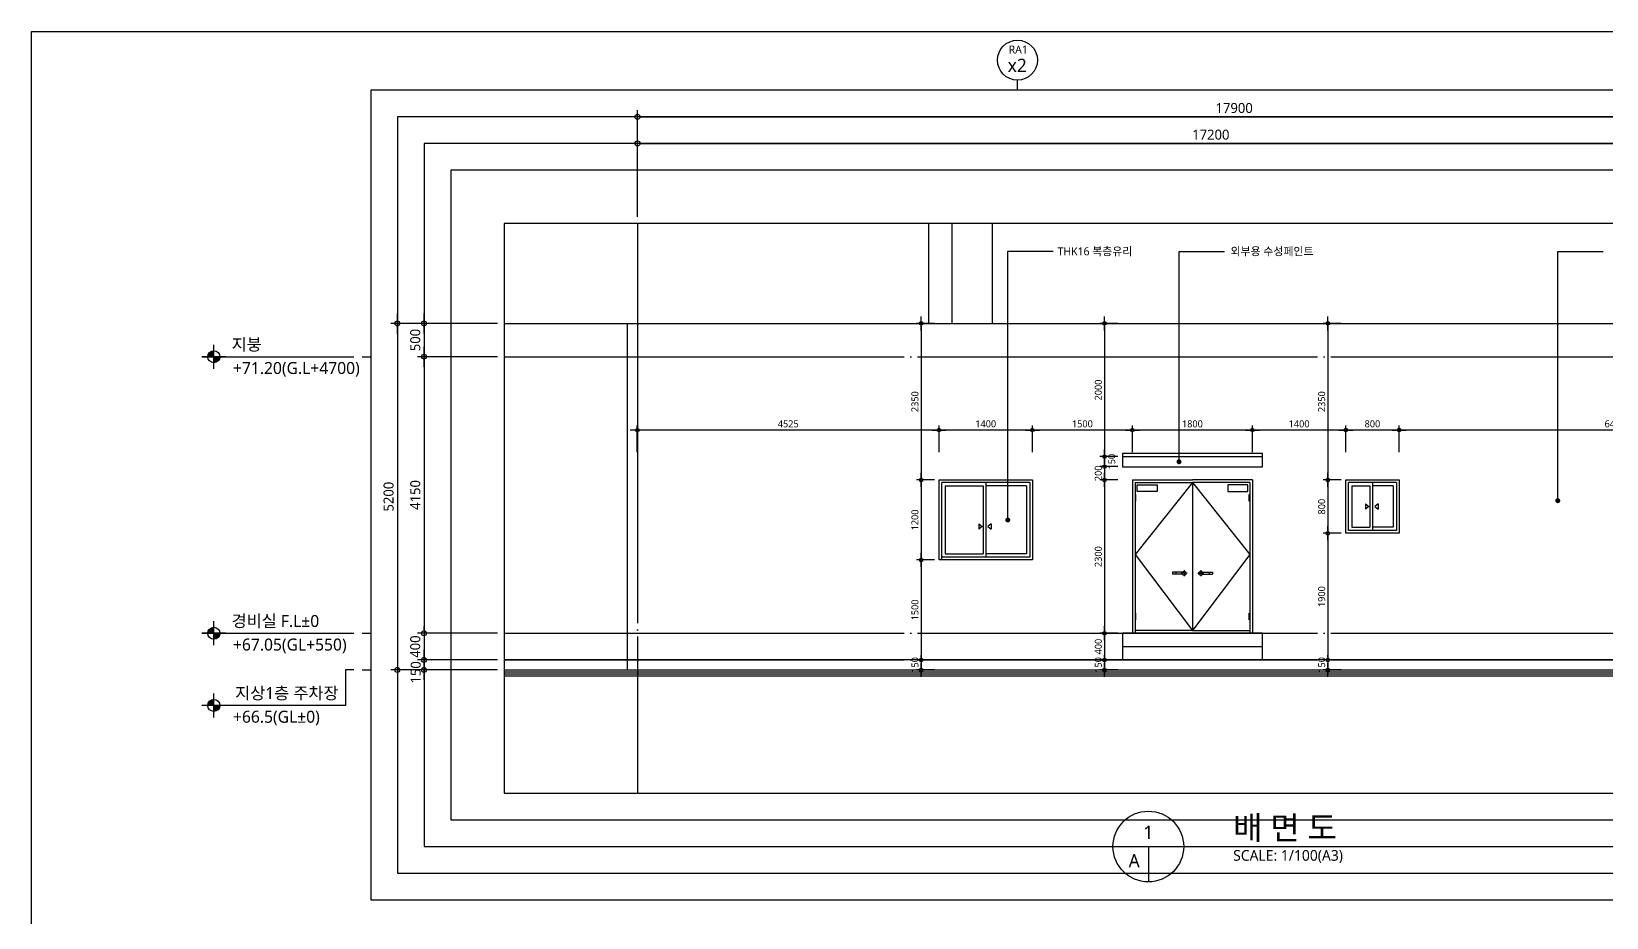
# Model space of a CAD drawing. Header units: millimetres. Extents: x 184384 to 428726, y 73696 to 101396.
# Drawn here: x 307918 to 331539, y 87501 to 100796 of the extents above; entities that cross this region are included whole.
import ezdxf
from ezdxf.enums import TextEntityAlignment as Align

# ---------------------------------------------------------------- set-up
doc = ezdxf.new("R2010")
doc.units = ezdxf.units.MM
doc.header["$LTSCALE"] = 100
doc.header["$MEASUREMENT"] = 0
doc.header["$PDSIZE"] = -10
doc.linetypes.add('CEN', pattern=[62, 60, -1, 0, -1])
doc.layers.get('0').update_dxf_attribs({"linetype": 'CONTINUOUS'})
doc.layers.get('DEFPOINTS').update_dxf_attribs({"color": 171, "linetype": 'CONTINUOUS'})
for name, color, linetype in [('CEN(ST)', 1, 'CEN'), ('center(창호)', 1, 'CEN'), ('DOOR', 4, 'CONTINUOUS'), ('DOOR-ELE', 252, 'CONTINUOUS'), ('ELE-1', 2, 'CONTINUOUS'), ('ELE-2', 3, 'CONTINUOUS'), ('ELE-5', 5, 'CONTINUOUS'), ('ELE-6 (251)', 251, 'CONTINUOUS'), ('LED', 7, 'CONTINUOUS'), ('NDIM', 7, 'CONTINUOUS'), ('OPEN', 1, 'CONTINUOUS'), ('SYM', 7, 'CONTINUOUS'), ('SYM(AXIS)', 7, 'CONTINUOUS'), ('TEXT', 3, 'CONTINUOUS'), ('TEXT(AXIS)', 2, 'CONTINUOUS'), ('TEXT-기입', 6, 'CONTINUOUS'), ('WIN', 4, 'CONTINUOUS'), ('WIN-G', 252, 'CONTINUOUS')]:
    doc.layers.add(name, color=color, linetype=linetype)
doc.styles.add('CGS', font='cgse', dxfattribs={"bigfont": 'cgs'})
doc.styles.add('나눔바른고딕', font='NanumBarunGothic.ttf')
doc.dimstyles.new('NDIM 1200', dxfattribs={"dimscale": 500, "dimtxt": 3, "dimasz": 1, "dimexe": 2, "dimexo": 2, "dimgap": 1, "dimtad": 1, "dimdec": 0, "dimdsep": 46, "dimtxsty": 'CGS', "dimblk": 'DOT0', "dimcen": 1, "dimdle": 8, "dimclrd": 2, "dimclre": 2, "dimclrt": 2, "dimadec": 0, "dimazin": 0, "dimtfac": 1, "dimtdec": 0, "dimtix": 1, "dimtmove": 2, "dimatfit": 3, "dimldrblk": 'DOT0', "dimfxl": 1, "dimtolj": 1, "dimtzin": 0, "dimlwd": -1, "dimlwe": -1, "dimarcsym": 0})

# ---------------------------------------------------------------- blocks, each defined once
blk = doc.blocks.new('A$C5B470B9A')
at = {"layer": 'WIN'}
for p, q in [((0, 1200), (1400, 1200)), ((0, 0), (0, 1200)), ((1400, 1200), (1400, 0)), ((1360, 1160), (40, 1160)), ((40, 0), (40, 1160)), ((700, 1160, 1), (700, 40, 1)), ((1360, 1160), (1360, 40)), ((1400, 0), (0, 0)), ((1360, 40), (40, 40))]:
    blk.add_line(p, q, dxfattribs=at)
at = {"layer": 'WIN-G'}
for p, q in [((90, 1110), (90, 90)), ((90, 1110), (660, 1110, 1)), ((660, 1110, 1), (660, 90, 1)), ((1310, 1110), (700, 1110, 1)), ((1310, 1110), (1310, 90)), ((596, 540, 1), (646, 500, 1)), ((596, 540, 1), (596, 460, 1)), ((646, 500, 1), (596, 460, 1)), ((783, 540, 1), (733, 500, 1)), ((733, 500, 1), (783, 460, 1)), ((783, 540, 1), (783, 460, 1)), ((90, 90), (660, 90, 1)), ((1310, 90), (700, 90, 1))]:
    blk.add_line(p, q, dxfattribs=at)
blk = doc.blocks.new('A$C28CC4FF9')
at = {"layer": 'center(창호)'}
for p, q in [((775, 945), (775, 855)), ((1025, 945), (1025, 855)), ((820, 900), (730, 900)), ((980, 900), (1070, 900))]:
    blk.add_line(p, q, dxfattribs=at)
at = {"layer": 'DOOR', "ltscale": 1000}
for p, q in [((0, 2300), (0, 0)), ((0, 2300), (900, 2300)), ((40, 2260), (40, 0)), ((40, 2260), (900, 2260)), ((1800, 2300), (900, 2300)), ((900, 2260), (900, 40)), ((1760, 2260), (900, 2260)), ((1760, 2260), (1760, 0)), ((1800, 2300), (1800, 0)), ((900, 0), (0, 0)), ((900, 40), (40, 40)), ((900, 40), (1760, 40)), ((900, 0), (1800, 0))]:
    blk.add_line(p, q, dxfattribs=at)
for centre in [(775, 900), (1025, 900)]:
    blk.add_circle(centre, 30, dxfattribs=at)
at = {"layer": 'DOOR-ELE', "ltscale": 1000}
for p, q in [((749, 915), (600, 915)), ((600, 915), (600, 885)), ((749, 885), (600, 885)), ((650, 915), (650, 885)), ((1051, 915), (1200, 915)), ((1051, 885), (1200, 885)), ((1150, 915), (1150, 885)), ((1200, 915), (1200, 885))]:
    blk.add_line(p, q, dxfattribs=at)
for points in [[(70, 2225), (370, 2225), (370, 2125), (70, 2125)], [(1730, 2225), (1430, 2225), (1430, 2125), (1730, 2125)], [(40, 1980), (50, 1980), (50, 2080), (40, 2080)], [(1760, 1980), (1750, 1980), (1750, 2080), (1760, 2080)], [(40, 200), (50, 200), (50, 300), (40, 300)], [(1760, 200), (1750, 200), (1750, 300), (1760, 300)]]:
    blk.add_lwpolyline(points, close=True, dxfattribs=at)
at = {"layer": 'OPEN', "ltscale": 1000}
for p, q in [((900, 2260), (40, 1180)), ((900, 2260), (1760, 1180)), ((40, 1180), (900, 40)), ((1760, 1180), (900, 40))]:
    blk.add_line(p, q, dxfattribs=at)
blk = doc.blocks.new('A$C136344D4')
at = {"layer": 'WIN'}
for p, q in [((0, 1200), (800, 1200)), ((0, 400), (0, 1200)), ((800, 1200), (800, 400)), ((40, 440), (40, 1160)), ((760, 1160), (40, 1160)), ((400, 1160, 1), (400, 440, 1)), ((760, 1160), (760, 440)), ((800, 400), (0, 400)), ((760, 440), (40, 440))]:
    blk.add_line(p, q, dxfattribs=at)
at = {"layer": 'WIN-G'}
for p, q in [((90, 1110), (90, 490)), ((90, 1110), (360, 1110, 1)), ((360, 1110, 1), (360, 490, 1)), ((710, 1110), (400, 1110, 1)), ((710, 1110), (710, 490)), ((296, 840, 1), (346, 800, 1)), ((296, 840, 1), (296, 760, 1)), ((346, 800, 1), (296, 760, 1)), ((483, 840, 1), (433, 800, 1)), ((433, 800, 1), (483, 760, 1)), ((483, 840, 1), (483, 760, 1)), ((90, 490), (360, 490, 1)), ((710, 490), (400, 490, 1))]:
    blk.add_line(p, q, dxfattribs=at)
blk = doc.blocks.new('A$C19853FC8')
at = {"layer": 'SYM'}
for p, q in [((1800, 0), (1800, 3600)), ((3600, 1800), (0, 1800))]:
    blk.add_line(p, q, dxfattribs=at)
blk.add_circle((1800, 1800), 900, dxfattribs=at)
for points in [[(900, 1800), (1800, 2700), (914, 1959), (1643, 2686)], [(914, 1959), (1643, 2686), (954, 2112), (1492, 2646)], [(954, 2112), (1492, 2646), (1025, 2260), (1346, 2576)], [(1025, 2260), (1346, 2576), (1109, 2378), (1222, 2491)], [(1800, 900), (2700, 1800), (1959, 914), (2686, 1643)], [(1959, 914), (2686, 1643), (2112, 954), (2646, 1492)], [(2112, 954), (2646, 1492), (2260, 1025), (2576, 1346)], [(2260, 1025), (2576, 1346), (2378, 1109), (2491, 1222)]]:
    blk.add_solid(points, dxfattribs=at)
at = {"layer": 'SYM', "linetype": 'Continuous'}
for points in [[(1800, 2700), (1800, 1800), (900, 1800)], [(2700, 1800), (1800, 900), (1800, 1800)]]:
    blk.add_solid(points, dxfattribs=at)
blk = doc.blocks.new('DOT0')
blk.add_line((-3, 0), (3, 0))
at = {"color": 6}
blk.add_circle((0, 0), 0.75, dxfattribs=at)
blk = doc.blocks.new('*D183')
at = {"layer": 'DEFPOINTS', "color": 0, "ltscale": 0.4, "transparency": 16777216}
for p in [(315005, 96416), (313405, 91216), (315005, 91216)]:
    blk.add_point(p, dxfattribs=at)
at = {"layer": 'NDIM', "ltscale": 0.4, "transparency": 16777216}
for p, q in [((314905, 96416), (313305, 96416)), ((313405, 96366), (313405, 91266)), ((314905, 91216), (313305, 91216))]:
    blk.add_line(p, q, dxfattribs=at)
at = {"layer": 'NDIM', "ltscale": 0.4, "transparency": 16777216, "xscale": 50, "yscale": 50, "zscale": 50}
for p, rotation in [((313405, 96416), 90), ((313405, 91216), 270)]:
    blk.add_blockref('DOT0', p, dxfattribs=dict(at, rotation=rotation))
at = {"layer": 'NDIM', "ltscale": 0.4, "transparency": 16777216, "insert": (313274, 93816), "char_height": 150, "attachment_point": 5, "rotation": 90, "style": '나눔바른고딕'}
blk.add_mtext('\\A1;5200', dxfattribs=at)
blk = doc.blocks.new('*D184')
at = {"layer": 'DEFPOINTS', "color": 0, "ltscale": 0.4, "transparency": 16777216}
for p in [(313805, 91216), (315005, 91366), (315005, 91216)]:
    blk.add_point(p, dxfattribs=at)
at = {"layer": 'NDIM', "ltscale": 0.4, "transparency": 16777216}
for p, q in [((313805, 91416), (313805, 91466)), ((314905, 91366), (313705, 91366)), ((314905, 91216), (313705, 91216)), ((313805, 91366), (313805, 91216)), ((313805, 91166), (313805, 91116))]:
    blk.add_line(p, q, dxfattribs=at)
at = {"layer": 'NDIM', "ltscale": 0.4, "transparency": 16777216, "xscale": 50, "yscale": 50, "zscale": 50}
for p, rotation in [((313805, 91366), 270), ((313805, 91216), 90)]:
    blk.add_blockref('DOT0', p, dxfattribs=dict(at, rotation=rotation))
at = {"layer": 'NDIM', "ltscale": 0.4, "transparency": 16777216, "insert": (313681, 91179), "char_height": 150, "attachment_point": 5, "rotation": 90, "style": '나눔바른고딕'}
blk.add_mtext('\\A1;150', dxfattribs=at)
blk = doc.blocks.new('*D185')
at = {"layer": 'DEFPOINTS', "color": 0, "ltscale": 0.4, "transparency": 16777216}
for p in [(315005, 91766), (313805, 91366), (315005, 91366)]:
    blk.add_point(p, dxfattribs=at)
at = {"layer": 'NDIM', "ltscale": 0.4, "transparency": 16777216}
for p, q in [((314905, 91766), (313705, 91766)), ((313805, 91816), (313805, 91866)), ((313805, 91766), (313805, 91366)), ((314905, 91366), (313705, 91366)), ((313805, 91316), (313805, 91266))]:
    blk.add_line(p, q, dxfattribs=at)
at = {"layer": 'NDIM', "ltscale": 0.4, "transparency": 16777216, "xscale": 50, "yscale": 50, "zscale": 50}
for p, rotation in [((313805, 91766), 270), ((313805, 91366), 90)]:
    blk.add_blockref('DOT0', p, dxfattribs=dict(at, rotation=rotation))
at = {"layer": 'NDIM', "ltscale": 0.4, "transparency": 16777216, "insert": (313674, 91566), "char_height": 150, "attachment_point": 5, "rotation": 90, "style": '나눔바른고딕'}
blk.add_mtext('\\A1;400', dxfattribs=at)
blk = doc.blocks.new('*D186')
at = {"layer": 'DEFPOINTS', "color": 0, "ltscale": 0.4, "transparency": 16777216}
for p in [(315005, 95916), (313805, 91766), (315005, 91766)]:
    blk.add_point(p, dxfattribs=at)
at = {"layer": 'NDIM', "ltscale": 0.4, "transparency": 16777216}
for p, q in [((314905, 95916), (313705, 95916)), ((313805, 95866), (313805, 91816)), ((314905, 91766), (313705, 91766))]:
    blk.add_line(p, q, dxfattribs=at)
at = {"layer": 'NDIM', "ltscale": 0.4, "transparency": 16777216, "xscale": 50, "yscale": 50, "zscale": 50}
for p, rotation in [((313805, 95916), 90), ((313805, 91766), 270)]:
    blk.add_blockref('DOT0', p, dxfattribs=dict(at, rotation=rotation))
at = {"layer": 'NDIM', "ltscale": 0.4, "transparency": 16777216, "insert": (313674, 93841), "char_height": 150, "attachment_point": 5, "rotation": 90, "style": '나눔바른고딕'}
blk.add_mtext('\\A1;4150', dxfattribs=at)
blk = doc.blocks.new('*D187')
at = {"layer": 'DEFPOINTS', "color": 0, "ltscale": 0.4, "transparency": 16777216}
for p in [(315005, 96416), (313805, 95916), (315005, 95916)]:
    blk.add_point(p, dxfattribs=at)
at = {"layer": 'NDIM', "ltscale": 0.4, "transparency": 16777216}
for p, q in [((314905, 96416), (313705, 96416)), ((313805, 96366), (313805, 95966)), ((314905, 95916), (313705, 95916))]:
    blk.add_line(p, q, dxfattribs=at)
at = {"layer": 'NDIM', "ltscale": 0.4, "transparency": 16777216, "xscale": 50, "yscale": 50, "zscale": 50}
for p, rotation in [((313805, 96416), 90), ((313805, 95916), 270)]:
    blk.add_blockref('DOT0', p, dxfattribs=dict(at, rotation=rotation))
at = {"layer": 'NDIM', "ltscale": 0.4, "transparency": 16777216, "insert": (313674, 96166), "char_height": 150, "attachment_point": 5, "rotation": 90, "style": '나눔바른고딕'}
blk.add_mtext('\\A1;500', dxfattribs=at)
blk = doc.blocks.new('*D198')
at = {"layer": 'DEFPOINTS', "color": 0, "ltscale": 0.4, "transparency": 16777216}
for p in [(334905, 99516), (317005, 97916), (334905, 97916)]:
    blk.add_point(p, dxfattribs=at)
at = {"layer": 'NDIM', "ltscale": 0.4, "transparency": 16777216}
for p, q in [((317005, 98016), (317005, 99616)), ((317055, 99516), (334855, 99516)), ((334905, 98016), (334905, 99616))]:
    blk.add_line(p, q, dxfattribs=at)
at = {"layer": 'NDIM', "ltscale": 0.4, "transparency": 16777216, "xscale": 50, "yscale": 50, "zscale": 50, "rotation": 180}
blk.add_blockref('DOT0', (317005, 99516), dxfattribs=at)
at = {"layer": 'NDIM', "ltscale": 0.4, "transparency": 16777216, "xscale": 50, "yscale": 50, "zscale": 50}
blk.add_blockref('DOT0', (334905, 99516), dxfattribs=at)
at = {"layer": 'NDIM', "ltscale": 0.4, "transparency": 16777216, "insert": (325955, 99647), "char_height": 150, "attachment_point": 5, "style": '나눔바른고딕'}
blk.add_mtext('\\A1;17900', dxfattribs=at)
blk = doc.blocks.new('*D189')
at = {"layer": 'DEFPOINTS', "color": 0, "ltscale": 0.4, "transparency": 16777216}
for p in [(334205, 99116), (317005, 97916), (334205, 97916)]:
    blk.add_point(p, dxfattribs=at)
at = {"layer": 'NDIM', "ltscale": 0.4, "transparency": 16777216}
for p, q in [((317005, 98016), (317005, 99216)), ((334205, 98016), (334205, 99216)), ((317055, 99116), (334155, 99116))]:
    blk.add_line(p, q, dxfattribs=at)
at = {"layer": 'NDIM', "ltscale": 0.4, "transparency": 16777216, "xscale": 50, "yscale": 50, "zscale": 50, "rotation": 180}
blk.add_blockref('DOT0', (317005, 99116), dxfattribs=at)
at = {"layer": 'NDIM', "ltscale": 0.4, "transparency": 16777216, "xscale": 50, "yscale": 50, "zscale": 50}
blk.add_blockref('DOT0', (334205, 99116), dxfattribs=at)
at = {"layer": 'NDIM', "ltscale": 0.4, "transparency": 16777216, "insert": (325605, 99247), "char_height": 150, "attachment_point": 5, "style": '나눔바른고딕'}
blk.add_mtext('\\A1;17200', dxfattribs=at)
blk = doc.blocks.new('*D200')
at = {"layer": 'DEFPOINTS', "color": 0, "ltscale": 0.4, "transparency": 16777216}
for p in [(321529, 94816), (321529, 94415), (322929, 94415)]:
    blk.add_point(p, dxfattribs=at)
at = {"layer": 'NDIM', "ltscale": 0.4, "transparency": 16777216}
for p, q in [((321529, 94485), (321529, 94886)), ((322894, 94816), (321564, 94816)), ((322929, 94485), (322929, 94886))]:
    blk.add_line(p, q, dxfattribs=at)
at = {"layer": 'NDIM', "ltscale": 0.4, "transparency": 16777216, "xscale": 35, "yscale": 35, "zscale": 35, "rotation": 180}
blk.add_blockref('DOT0', (321529, 94816), dxfattribs=at)
at = {"layer": 'NDIM', "ltscale": 0.4, "transparency": 16777216, "xscale": 35, "yscale": 35, "zscale": 35}
blk.add_blockref('DOT0', (322929, 94816), dxfattribs=at)
at = {"layer": 'NDIM', "ltscale": 0.4, "transparency": 16777216, "insert": (322229, 94908), "char_height": 105, "attachment_point": 5, "style": '나눔바른고딕'}
blk.add_mtext('\\A1;1400', dxfattribs=at)
blk = doc.blocks.new('*D201')
at = {"layer": 'DEFPOINTS', "color": 0, "ltscale": 0.4, "transparency": 16777216}
for p in [(321530, 94066), (321260, 92866), (321530, 92866)]:
    blk.add_point(p, dxfattribs=at)
at = {"layer": 'NDIM', "ltscale": 0.4, "transparency": 16777216}
for p, q in [((321460, 94066), (321190, 94066)), ((321260, 94031), (321260, 92901)), ((321460, 92866), (321190, 92866))]:
    blk.add_line(p, q, dxfattribs=at)
at = {"layer": 'NDIM', "ltscale": 0.4, "transparency": 16777216, "xscale": 35, "yscale": 35, "zscale": 35}
for p, rotation in [((321260, 94066), 90), ((321260, 92866), 270)]:
    blk.add_blockref('DOT0', p, dxfattribs=dict(at, rotation=rotation))
at = {"layer": 'NDIM', "ltscale": 0.4, "transparency": 16777216, "insert": (321168, 93466), "char_height": 105, "attachment_point": 5, "rotation": 90, "style": '나눔바른고딕'}
blk.add_mtext('\\A1;1200', dxfattribs=at)
blk = doc.blocks.new('*D202')
at = {"layer": 'DEFPOINTS', "color": 0, "ltscale": 0.4, "transparency": 16777216}
for p in [(321530, 96416), (321260, 94066), (321530, 94066)]:
    blk.add_point(p, dxfattribs=at)
at = {"layer": 'NDIM', "ltscale": 0.4, "transparency": 16777216}
for p, q in [((321460, 96416), (321190, 96416)), ((321260, 96381), (321260, 94101)), ((321460, 94066), (321190, 94066))]:
    blk.add_line(p, q, dxfattribs=at)
at = {"layer": 'NDIM', "ltscale": 0.4, "transparency": 16777216, "xscale": 35, "yscale": 35, "zscale": 35}
for p, rotation in [((321260, 96416), 90), ((321260, 94066), 270)]:
    blk.add_blockref('DOT0', p, dxfattribs=dict(at, rotation=rotation))
at = {"layer": 'NDIM', "ltscale": 0.4, "transparency": 16777216, "insert": (321168, 95241), "char_height": 105, "attachment_point": 5, "rotation": 90, "style": '나눔바른고딕'}
blk.add_mtext('\\A1;2350', dxfattribs=at)
blk = doc.blocks.new('*D203')
at = {"layer": 'DEFPOINTS', "color": 0, "ltscale": 0.4, "transparency": 16777216}
for p in [(321530, 92866), (321260, 91366), (321530, 91366)]:
    blk.add_point(p, dxfattribs=at)
at = {"layer": 'NDIM', "ltscale": 0.4, "transparency": 16777216}
for p, q in [((321460, 92866), (321190, 92866)), ((321260, 92831), (321260, 91401)), ((321460, 91366), (321190, 91366))]:
    blk.add_line(p, q, dxfattribs=at)
at = {"layer": 'NDIM', "ltscale": 0.4, "transparency": 16777216, "xscale": 35, "yscale": 35, "zscale": 35}
for p, rotation in [((321260, 92866), 90), ((321260, 91366), 270)]:
    blk.add_blockref('DOT0', p, dxfattribs=dict(at, rotation=rotation))
at = {"layer": 'NDIM', "ltscale": 0.4, "transparency": 16777216, "insert": (321168, 92116), "char_height": 105, "attachment_point": 5, "rotation": 90, "style": '나눔바른고딕'}
blk.add_mtext('\\A1;1500', dxfattribs=at)
blk = doc.blocks.new('*D204')
at = {"layer": 'DEFPOINTS', "color": 0, "ltscale": 0.4, "transparency": 16777216}
for p in [(321260, 91216), (321530, 91366), (321530, 91216)]:
    blk.add_point(p, dxfattribs=at)
at = {"layer": 'NDIM', "ltscale": 0.4, "transparency": 16777216}
for p, q in [((321260, 91401), (321260, 91436)), ((321460, 91366), (321190, 91366)), ((321460, 91216), (321190, 91216)), ((321260, 91366), (321260, 91216)), ((321260, 91181), (321260, 91146))]:
    blk.add_line(p, q, dxfattribs=at)
at = {"layer": 'NDIM', "ltscale": 0.4, "transparency": 16777216, "xscale": 35, "yscale": 35, "zscale": 35}
for p, rotation in [((321260, 91366), 270), ((321260, 91216), 90)]:
    blk.add_blockref('DOT0', p, dxfattribs=dict(at, rotation=rotation))
at = {"layer": 'NDIM', "ltscale": 0.4, "transparency": 16777216, "insert": (321168, 91291), "char_height": 105, "attachment_point": 5, "rotation": 90, "style": '나눔바른고딕'}
blk.add_mtext('\\A1;150', dxfattribs=at)
blk = doc.blocks.new('*D205')
at = {"layer": 'DEFPOINTS', "color": 0, "ltscale": 0.4, "transparency": 16777216}
for p in [(317004, 94816), (317004, 94415), (321529, 94415)]:
    blk.add_point(p, dxfattribs=at)
at = {"layer": 'NDIM', "ltscale": 0.4, "transparency": 16777216}
for p, q in [((317004, 94485), (317004, 94886)), ((321494, 94816), (317039, 94816)), ((321529, 94485), (321529, 94886))]:
    blk.add_line(p, q, dxfattribs=at)
at = {"layer": 'NDIM', "ltscale": 0.4, "transparency": 16777216, "xscale": 35, "yscale": 35, "zscale": 35, "rotation": 180}
blk.add_blockref('DOT0', (317004, 94816), dxfattribs=at)
at = {"layer": 'NDIM', "ltscale": 0.4, "transparency": 16777216, "xscale": 35, "yscale": 35, "zscale": 35}
blk.add_blockref('DOT0', (321529, 94816), dxfattribs=at)
at = {"layer": 'NDIM', "ltscale": 0.4, "transparency": 16777216, "insert": (319267, 94908), "char_height": 105, "attachment_point": 5, "style": '나눔바른고딕'}
blk.add_mtext('\\A1;4525', dxfattribs=at)
blk = doc.blocks.new('*D206')
at = {"layer": 'DEFPOINTS', "color": 0, "ltscale": 0.4, "transparency": 16777216}
for p in [(322929, 94816), (322929, 94415), (324429, 94415)]:
    blk.add_point(p, dxfattribs=at)
at = {"layer": 'NDIM', "ltscale": 0.4, "transparency": 16777216}
for p, q in [((322929, 94485), (322929, 94886)), ((324394, 94816), (322964, 94816)), ((324429, 94485), (324429, 94886))]:
    blk.add_line(p, q, dxfattribs=at)
at = {"layer": 'NDIM', "ltscale": 0.4, "transparency": 16777216, "xscale": 35, "yscale": 35, "zscale": 35, "rotation": 180}
blk.add_blockref('DOT0', (322929, 94816), dxfattribs=at)
at = {"layer": 'NDIM', "ltscale": 0.4, "transparency": 16777216, "xscale": 35, "yscale": 35, "zscale": 35}
blk.add_blockref('DOT0', (324429, 94816), dxfattribs=at)
at = {"layer": 'NDIM', "ltscale": 0.4, "transparency": 16777216, "insert": (323679, 94908), "char_height": 105, "attachment_point": 5, "style": '나눔바른고딕'}
blk.add_mtext('\\A1;1500', dxfattribs=at)
blk = doc.blocks.new('*D208')
at = {"layer": 'DEFPOINTS', "color": 0, "ltscale": 0.4, "transparency": 16777216}
for p in [(324280, 94066), (324010, 91766), (324280, 91766)]:
    blk.add_point(p, dxfattribs=at)
at = {"layer": 'NDIM', "ltscale": 0.4, "transparency": 16777216}
for p, q in [((324210, 94066), (323940, 94066)), ((324010, 94031), (324010, 91801)), ((324210, 91766), (323940, 91766))]:
    blk.add_line(p, q, dxfattribs=at)
at = {"layer": 'NDIM', "ltscale": 0.4, "transparency": 16777216, "xscale": 35, "yscale": 35, "zscale": 35}
for p, rotation in [((324010, 94066), 90), ((324010, 91766), 270)]:
    blk.add_blockref('DOT0', p, dxfattribs=dict(at, rotation=rotation))
at = {"layer": 'NDIM', "ltscale": 0.4, "transparency": 16777216, "insert": (323918, 92916), "char_height": 105, "attachment_point": 5, "rotation": 90, "style": '나눔바른고딕'}
blk.add_mtext('\\A1;2300', dxfattribs=at)
blk = doc.blocks.new('*D209')
at = {"layer": 'DEFPOINTS', "color": 0, "ltscale": 0.4, "transparency": 16777216}
for p in [(324280, 94266), (324010, 94066), (324280, 94066)]:
    blk.add_point(p, dxfattribs=at)
at = {"layer": 'NDIM', "ltscale": 0.4, "transparency": 16777216}
for p, q in [((324210, 94266), (323940, 94266)), ((324010, 94301), (324010, 94336)), ((324010, 94266), (324010, 94066)), ((324210, 94066), (323940, 94066)), ((324010, 94031), (324010, 93996))]:
    blk.add_line(p, q, dxfattribs=at)
at = {"layer": 'NDIM', "ltscale": 0.4, "transparency": 16777216, "xscale": 35, "yscale": 35, "zscale": 35}
for p, rotation in [((324010, 94266), 270), ((324010, 94066), 90)]:
    blk.add_blockref('DOT0', p, dxfattribs=dict(at, rotation=rotation))
at = {"layer": 'NDIM', "ltscale": 0.4, "transparency": 16777216, "insert": (323918, 94166), "char_height": 105, "attachment_point": 5, "rotation": 90, "style": '나눔바른고딕'}
blk.add_mtext('\\A1;200', dxfattribs=at)
blk = doc.blocks.new('*D210')
at = {"layer": 'DEFPOINTS', "color": 0, "ltscale": 0.4, "transparency": 16777216}
for p in [(324280, 91766), (324010, 91366), (324280, 91366)]:
    blk.add_point(p, dxfattribs=at)
at = {"layer": 'NDIM', "ltscale": 0.4, "transparency": 16777216}
for p, q in [((324210, 91766), (323940, 91766)), ((324010, 91731), (324010, 91401)), ((324210, 91366), (323940, 91366))]:
    blk.add_line(p, q, dxfattribs=at)
at = {"layer": 'NDIM', "ltscale": 0.4, "transparency": 16777216, "xscale": 35, "yscale": 35, "zscale": 35}
for p, rotation in [((324010, 91766), 90), ((324010, 91366), 270)]:
    blk.add_blockref('DOT0', p, dxfattribs=dict(at, rotation=rotation))
at = {"layer": 'NDIM', "ltscale": 0.4, "transparency": 16777216, "insert": (323918, 91566), "char_height": 105, "attachment_point": 5, "rotation": 90, "style": '나눔바른고딕'}
blk.add_mtext('\\A1;400', dxfattribs=at)
blk = doc.blocks.new('*D207')
at = {"layer": 'DEFPOINTS', "color": 0, "ltscale": 0.4, "transparency": 16777216}
for p in [(324010, 91216), (324280, 91366), (324280, 91216)]:
    blk.add_point(p, dxfattribs=at)
at = {"layer": 'NDIM', "ltscale": 0.4, "transparency": 16777216}
for p, q in [((324010, 91401), (324010, 91436)), ((324210, 91366), (323940, 91366)), ((324210, 91216), (323940, 91216)), ((324010, 91366), (324010, 91216)), ((324010, 91181), (324010, 91146))]:
    blk.add_line(p, q, dxfattribs=at)
at = {"layer": 'NDIM', "ltscale": 0.4, "transparency": 16777216, "xscale": 35, "yscale": 35, "zscale": 35}
for p, rotation in [((324010, 91366), 270), ((324010, 91216), 90)]:
    blk.add_blockref('DOT0', p, dxfattribs=dict(at, rotation=rotation))
at = {"layer": 'NDIM', "ltscale": 0.4, "transparency": 16777216, "insert": (323918, 91291), "char_height": 105, "attachment_point": 5, "rotation": 90, "style": '나눔바른고딕'}
blk.add_mtext('\\A1;150', dxfattribs=at)
blk = doc.blocks.new('*D211')
at = {"layer": 'DEFPOINTS', "color": 0, "ltscale": 0.4, "transparency": 16777216}
for p in [(324429, 94816), (324429, 94415), (326229, 94415)]:
    blk.add_point(p, dxfattribs=at)
at = {"layer": 'NDIM', "ltscale": 0.4, "transparency": 16777216}
for p, q in [((324429, 94485), (324429, 94886)), ((326194, 94816), (324464, 94816)), ((326229, 94485), (326229, 94886))]:
    blk.add_line(p, q, dxfattribs=at)
at = {"layer": 'NDIM', "ltscale": 0.4, "transparency": 16777216, "xscale": 35, "yscale": 35, "zscale": 35, "rotation": 180}
blk.add_blockref('DOT0', (324429, 94816), dxfattribs=at)
at = {"layer": 'NDIM', "ltscale": 0.4, "transparency": 16777216, "xscale": 35, "yscale": 35, "zscale": 35}
blk.add_blockref('DOT0', (326229, 94816), dxfattribs=at)
at = {"layer": 'NDIM', "ltscale": 0.4, "transparency": 16777216, "insert": (325329, 94908), "char_height": 105, "attachment_point": 5, "style": '나눔바른고딕'}
blk.add_mtext('\\A1;1800', dxfattribs=at)
blk = doc.blocks.new('*D212')
at = {"layer": 'DEFPOINTS', "color": 0, "ltscale": 0.4, "transparency": 16777216}
for p in [(326229, 94816), (326229, 94415), (327629, 94415)]:
    blk.add_point(p, dxfattribs=at)
at = {"layer": 'NDIM', "ltscale": 0.4, "transparency": 16777216}
for p, q in [((326229, 94485), (326229, 94886)), ((327594, 94816), (326264, 94816)), ((327629, 94485), (327629, 94886))]:
    blk.add_line(p, q, dxfattribs=at)
at = {"layer": 'NDIM', "ltscale": 0.4, "transparency": 16777216, "xscale": 35, "yscale": 35, "zscale": 35, "rotation": 180}
blk.add_blockref('DOT0', (326229, 94816), dxfattribs=at)
at = {"layer": 'NDIM', "ltscale": 0.4, "transparency": 16777216, "xscale": 35, "yscale": 35, "zscale": 35}
blk.add_blockref('DOT0', (327629, 94816), dxfattribs=at)
at = {"layer": 'NDIM', "ltscale": 0.4, "transparency": 16777216, "insert": (326929, 94908), "char_height": 105, "attachment_point": 5, "style": '나눔바른고딕'}
blk.add_mtext('\\A1;1400', dxfattribs=at)
blk = doc.blocks.new('*D213')
at = {"layer": 'DEFPOINTS', "color": 0, "ltscale": 0.4, "transparency": 16777216}
for p in [(327629, 94816), (327629, 94415), (328429, 94415)]:
    blk.add_point(p, dxfattribs=at)
at = {"layer": 'NDIM', "ltscale": 0.4, "transparency": 16777216}
for p, q in [((327629, 94485), (327629, 94886)), ((328394, 94816), (327664, 94816)), ((328429, 94485), (328429, 94886))]:
    blk.add_line(p, q, dxfattribs=at)
at = {"layer": 'NDIM', "ltscale": 0.4, "transparency": 16777216, "xscale": 35, "yscale": 35, "zscale": 35, "rotation": 180}
blk.add_blockref('DOT0', (327629, 94816), dxfattribs=at)
at = {"layer": 'NDIM', "ltscale": 0.4, "transparency": 16777216, "xscale": 35, "yscale": 35, "zscale": 35}
blk.add_blockref('DOT0', (328429, 94816), dxfattribs=at)
at = {"layer": 'NDIM', "ltscale": 0.4, "transparency": 16777216, "insert": (328029, 94908), "char_height": 105, "attachment_point": 5, "style": '나눔바른고딕'}
blk.add_mtext('\\A1;800', dxfattribs=at)
blk = doc.blocks.new('*D214')
at = {"layer": 'DEFPOINTS', "color": 0, "ltscale": 0.4, "transparency": 16777216}
for p in [(328429, 94816), (328429, 94415), (334905, 94415)]:
    blk.add_point(p, dxfattribs=at)
at = {"layer": 'NDIM', "ltscale": 0.4, "transparency": 16777216}
for p, q in [((328429, 94485), (328429, 94886)), ((334870, 94816), (328464, 94816)), ((334905, 94485), (334905, 94886))]:
    blk.add_line(p, q, dxfattribs=at)
at = {"layer": 'NDIM', "ltscale": 0.4, "transparency": 16777216, "xscale": 35, "yscale": 35, "zscale": 35, "rotation": 180}
blk.add_blockref('DOT0', (328429, 94816), dxfattribs=at)
at = {"layer": 'NDIM', "ltscale": 0.4, "transparency": 16777216, "xscale": 35, "yscale": 35, "zscale": 35}
blk.add_blockref('DOT0', (334905, 94816), dxfattribs=at)
at = {"layer": 'NDIM', "ltscale": 0.4, "transparency": 16777216, "insert": (331667, 94908), "char_height": 105, "attachment_point": 5, "style": '나눔바른고딕'}
blk.add_mtext('\\A1;6476', dxfattribs=at)
blk = doc.blocks.new('*D216')
at = {"layer": 'DEFPOINTS', "color": 0, "ltscale": 0.4, "transparency": 16777216}
for p in [(327630, 94066), (327360, 93266), (327630, 93266)]:
    blk.add_point(p, dxfattribs=at)
at = {"layer": 'NDIM', "ltscale": 0.4, "transparency": 16777216}
for p, q in [((327560, 94066), (327290, 94066)), ((327360, 94031), (327360, 93301)), ((327560, 93266), (327290, 93266))]:
    blk.add_line(p, q, dxfattribs=at)
at = {"layer": 'NDIM', "ltscale": 0.4, "transparency": 16777216, "xscale": 35, "yscale": 35, "zscale": 35}
for p, rotation in [((327360, 94066), 90), ((327360, 93266), 270)]:
    blk.add_blockref('DOT0', p, dxfattribs=dict(at, rotation=rotation))
at = {"layer": 'NDIM', "ltscale": 0.4, "transparency": 16777216, "insert": (327268, 93666), "char_height": 105, "attachment_point": 5, "rotation": 90, "style": '나눔바른고딕'}
blk.add_mtext('\\A1;800', dxfattribs=at)
blk = doc.blocks.new('*D217')
at = {"layer": 'DEFPOINTS', "color": 0, "ltscale": 0.4, "transparency": 16777216}
for p in [(327630, 96416), (327360, 94066), (327630, 94066)]:
    blk.add_point(p, dxfattribs=at)
at = {"layer": 'NDIM', "ltscale": 0.4, "transparency": 16777216}
for p, q in [((327560, 96416), (327290, 96416)), ((327360, 96381), (327360, 94101)), ((327560, 94066), (327290, 94066))]:
    blk.add_line(p, q, dxfattribs=at)
at = {"layer": 'NDIM', "ltscale": 0.4, "transparency": 16777216, "xscale": 35, "yscale": 35, "zscale": 35}
for p, rotation in [((327360, 96416), 90), ((327360, 94066), 270)]:
    blk.add_blockref('DOT0', p, dxfattribs=dict(at, rotation=rotation))
at = {"layer": 'NDIM', "ltscale": 0.4, "transparency": 16777216, "insert": (327268, 95241), "char_height": 105, "attachment_point": 5, "rotation": 90, "style": '나눔바른고딕'}
blk.add_mtext('\\A1;2350', dxfattribs=at)
blk = doc.blocks.new('*D218')
at = {"layer": 'DEFPOINTS', "color": 0, "ltscale": 0.4, "transparency": 16777216}
for p in [(327630, 93266), (327360, 91366), (327630, 91366)]:
    blk.add_point(p, dxfattribs=at)
at = {"layer": 'NDIM', "ltscale": 0.4, "transparency": 16777216}
for p, q in [((327560, 93266), (327290, 93266)), ((327360, 93231), (327360, 91401)), ((327560, 91366), (327290, 91366))]:
    blk.add_line(p, q, dxfattribs=at)
at = {"layer": 'NDIM', "ltscale": 0.4, "transparency": 16777216, "xscale": 35, "yscale": 35, "zscale": 35}
for p, rotation in [((327360, 93266), 90), ((327360, 91366), 270)]:
    blk.add_blockref('DOT0', p, dxfattribs=dict(at, rotation=rotation))
at = {"layer": 'NDIM', "ltscale": 0.4, "transparency": 16777216, "insert": (327268, 92316), "char_height": 105, "attachment_point": 5, "rotation": 90, "style": '나눔바른고딕'}
blk.add_mtext('\\A1;1900', dxfattribs=at)
blk = doc.blocks.new('*D215')
at = {"layer": 'DEFPOINTS', "color": 0, "ltscale": 0.4, "transparency": 16777216}
for p in [(327360, 91216), (327630, 91366), (327630, 91216)]:
    blk.add_point(p, dxfattribs=at)
at = {"layer": 'NDIM', "ltscale": 0.4, "transparency": 16777216}
for p, q in [((327360, 91401), (327360, 91436)), ((327560, 91366), (327290, 91366)), ((327560, 91216), (327290, 91216)), ((327360, 91366), (327360, 91216)), ((327360, 91181), (327360, 91146))]:
    blk.add_line(p, q, dxfattribs=at)
at = {"layer": 'NDIM', "ltscale": 0.4, "transparency": 16777216, "xscale": 35, "yscale": 35, "zscale": 35}
for p, rotation in [((327360, 91366), 270), ((327360, 91216), 90)]:
    blk.add_blockref('DOT0', p, dxfattribs=dict(at, rotation=rotation))
at = {"layer": 'NDIM', "ltscale": 0.4, "transparency": 16777216, "insert": (327268, 91291), "char_height": 105, "attachment_point": 5, "rotation": 90, "style": '나눔바른고딕'}
blk.add_mtext('\\A1;150', dxfattribs=at)
blk = doc.blocks.new('A$C2F20087E')
at = {"layer": 'SYM(AXIS)'}
blk.add_line((600, 0), (600, 300), dxfattribs=at)
blk.add_circle((600, 900), 600, dxfattribs=at)
blk = doc.blocks.new('*D332')
at = {"layer": 'DEFPOINTS', "color": 0, "ltscale": 0.4, "transparency": 16777216}
for p in [(324010, 94266), (324280, 94416), (324280, 94266)]:
    blk.add_point(p, dxfattribs=at)
at = {"layer": 'NDIM', "ltscale": 0.4, "transparency": 16777216}
for p, q in [((324210, 94416), (323940, 94416)), ((324210, 94266), (323940, 94266)), ((324010, 94381), (324010, 94301))]:
    blk.add_line(p, q, dxfattribs=at)
at = {"layer": 'NDIM', "ltscale": 0.4, "transparency": 16777216, "xscale": 35, "yscale": 35, "zscale": 35}
for p, rotation in [((324010, 94416), 90), ((324010, 94266), 270)]:
    blk.add_blockref('DOT0', p, dxfattribs=dict(at, rotation=rotation))
at = {"layer": 'NDIM', "ltscale": 0.4, "transparency": 16777216, "insert": (324119, 94341), "char_height": 105, "attachment_point": 5, "rotation": 90, "style": '나눔바른고딕'}
blk.add_mtext('\\A1;150', dxfattribs=at)
blk = doc.blocks.new('*D333')
at = {"layer": 'DEFPOINTS', "color": 0, "ltscale": 0.4, "transparency": 16777216}
for p in [(324280, 96416), (324010, 94416), (324280, 94416)]:
    blk.add_point(p, dxfattribs=at)
at = {"layer": 'NDIM', "ltscale": 0.4, "transparency": 16777216}
for p, q in [((324210, 96416), (323940, 96416)), ((324010, 96381), (324010, 94451)), ((324210, 94416), (323940, 94416))]:
    blk.add_line(p, q, dxfattribs=at)
at = {"layer": 'NDIM', "ltscale": 0.4, "transparency": 16777216, "xscale": 35, "yscale": 35, "zscale": 35}
for p, rotation in [((324010, 96416), 90), ((324010, 94416), 270)]:
    blk.add_blockref('DOT0', p, dxfattribs=dict(at, rotation=rotation))
at = {"layer": 'NDIM', "ltscale": 0.4, "transparency": 16777216, "insert": (323918, 95416), "char_height": 105, "attachment_point": 5, "rotation": 90, "style": '나눔바른고딕'}
blk.add_mtext('\\A1;2000', dxfattribs=at)

msp = doc.modelspace()

# ---------------------------------------------------------------- linework, layer by layer
at = {"ltscale": 1000}
msp.add_line((324280.1, 91565.8), (326380.1, 91565.8), dxfattribs=at)
for points in [[(326380.1, 91365.8), (326380.1, 91765.8), (324280.1, 91765.8), (324280.1, 91365.8)], [(335305.1, 91215.8), (335305.1, 91365.8), (315005.1, 91365.8)], [(315005.1, 91215.8), (336905.1, 91215.8)], [(315005.1, 91185.8), (336905.1, 91185.8)], [(315005.1, 91155.8), (336905.1, 91155.8)], [(315005.1, 91125.8), (336905.1, 91125.8)]]:
    msp.add_lwpolyline(points, dxfattribs=at)
at = {"layer": 'CEN(ST)'}
msp.add_line((317005.1, 97915.8), (317005.1, 89365.8), dxfattribs=at)
for points in [[(315005.1, 96415.8), (336905.1, 96415.8)], [(315005.1, 95915.8), (336905.1, 95915.8)], [(315005.1, 91765.8), (336905.1, 91765.8)], [(315005.1, 91365.8), (336905.1, 91365.8)], [(315005.1, 91215.8), (336905.1, 91215.8)]]:
    msp.add_lwpolyline(points, dxfattribs=at)
at = {"layer": 'DEFPOINTS'}
msp.add_lwpolyline([(342218.1, 74295.8), (307918.1, 74295.8), (307918.1, 100795.8), (342218.1, 100795.8)], close=True, dxfattribs=at)
at = {"layer": 'DEFPOINTS', "ltscale": 1000}
for points in [[(313005.1, 87765.8), (338905.1, 87765.8), (338905.1, 99915.8), (313005.1, 99915.8)], [(313405.1, 88165.8), (338505.1, 88165.8), (338505.1, 99515.8), (313405.1, 99515.8)], [(313805.1, 88565.8), (338105.1, 88565.8), (338105.1, 99115.8), (313805.1, 99115.8)], [(314205.1, 88965.8), (337705.1, 88965.8), (337705.1, 98715.8), (314205.1, 98715.8)], [(315005.1, 89365.8), (336905.1, 89365.8), (336905.1, 97915.8), (315005.1, 97915.8)]]:
    msp.add_lwpolyline(points, close=True, dxfattribs=at)
at = {"layer": 'ELE-1', "ltscale": 1000}
msp.add_lwpolyline([(316855.1, 91215.8), (316855.1, 96415.8), (335055.1, 96415.8), (335055.1, 91365.8)], dxfattribs=at)
at = {"layer": 'ELE-2', "ltscale": 1000}
msp.add_lwpolyline([(326380.1, 94415.8), (324280.1, 94415.8), (324280.1, 94265.8), (326380.1, 94265.8)], close=True, dxfattribs=at)
at = {"layer": 'ELE-5', "ltscale": 1000}
msp.add_lwpolyline([(326380.1, 94415.8), (326380.1, 94465.8), (324280.1, 94465.8), (324280.1, 94415.8)], dxfattribs=at)
at = {"layer": 'ELE-6 (251)', "ltscale": 1000}
for p, q in [((321371.6, 97915.8), (321371.6, 96415.8)), ((321721.6, 97915.8), (321721.6, 96415.8)), ((322327.9, 97915.8), (322327.9, 96415.8))]:
    msp.add_line(p, q, dxfattribs=at)
at = {"layer": 'LED', "ltscale": 1000, "elevation": 0.5}
msp.add_lwpolyline([(322560.1, 93465.8), (322560.1, 97497.7), (323240.3, 97497.7)], dxfattribs=at)
at = {"layer": 'LED', "ltscale": 1000}
for points in [[(325128.1, 94338.9), (325128.1, 97495.2), (325808.3, 97495.2)], [(330808.7, 93755.3), (330808.7, 97495.2), (331488.9, 97495.2)]]:
    msp.add_lwpolyline(points, dxfattribs=at)
at = {"layer": 'LED', "const_width": 37.5}
for points in [[(325128.1, 94357.6, -1), (325128.1, 94320.1, -1)], [(330808.7, 93774.1, -1), (330808.7, 93736.6, -1)]]:
    msp.add_lwpolyline(points, format="xyb", close=True, dxfattribs=at)
at = {"layer": 'LED', "const_width": 37.5, "elevation": 0.5}
msp.add_lwpolyline([(322560.1, 93484.5, -1), (322560.1, 93447, -1)], format="xyb", close=True, dxfattribs=at)
at = {"layer": 'SYM', "ltscale": 1000}
for p, q in [((310472.4, 95915.8), (312752.4, 95915.8)), ((312878.7, 95915.8), (313005.1, 95915.8)), ((310472.4, 91765.8), (312752.4, 91765.8)), ((312878.7, 91765.8), (313005.1, 91765.8)), ((312878.7, 91215.8), (313005.1, 91215.8))]:
    msp.add_line(p, q, dxfattribs=at)
at = {"layer": 'SYM'}
for p, q in [((324137.8, 88565.8), (327772.3, 88565.8)), ((324668.1, 88565.8), (324668.1, 88035.5))]:
    msp.add_line(p, q, dxfattribs=at)
at = {"layer": 'SYM', "ltscale": 1000}
msp.add_lwpolyline([(312752.4, 91215.8), (312626.1, 91215.8), (312626.1, 90683.2), (310472.4, 90683.2)], dxfattribs=at)
at = {"layer": 'SYM'}
msp.add_circle((324668.1, 88565.8), 530.3, dxfattribs=at)

# ---------------------------------------------------------------- block references
at = {"xscale": 0.5000000000000027, "yscale": 0.5000000000000027, "zscale": 0.5000000000000027}
msp.add_blockref('A$C2F20087E', (322405.1, 99915.8), dxfattribs=at)
at = {"ltscale": 1000, "xscale": 0.1, "yscale": 0.1, "zscale": 0.1}
for p in [(310472.4, 95735.8), (310472.4, 91585.8), (310472.4, 90503.2)]:
    msp.add_blockref('A$C19853FC8', p, dxfattribs=at)
at = {"ltscale": 1000}
for name, p in [('A$C5B470B9A', (321530.1, 92865.8)), ('A$C28CC4FF9', (324430.1, 91765.8)), ('A$C136344D4', (327630.1, 92865.8))]:
    msp.add_blockref(name, p, dxfattribs=at)

# ---------------------------------------------------------------- texts
at = {"layer": 'TEXT', "style": '나눔바른고딕'}
msp.add_text('배 면 도', height=350, dxfattribs=at).set_placement((327495.1, 88671.8), align=Align.RIGHT)
for s, p in [('1', (324668.1, 88777.9)), ('A', (324456, 88353.6))]:
    msp.add_text(s, height=200, dxfattribs=at).set_placement(p, align=Align.MIDDLE)
msp.add_text('SCALE: 1/100(A3)', height=160, dxfattribs=at).set_placement((327586.8, 88512.7), align=Align.TOP_RIGHT)
at = {"layer": 'TEXT(AXIS)', "style": '나눔바른고딕'}
msp.add_text('RA1', height=120, dxfattribs=at).set_placement((322716.9, 100524.7), align=Align.MIDDLE_CENTER)
msp.add_text('x2', height=200, dxfattribs=at).set_placement((322701.7, 100288.3), align=Align.MIDDLE)
for s, p in [('지붕', (310919.3, 96010.2)), ('+71.20(G.L+4700)', (310940.4, 95656.3)), ('경비실 F.L±0', (310919.3, 91860.2)), ('+67.05(GL+550)', (310940.4, 91506.3)), ('지상1층 주차장', (310972.7, 90777.7)), ('+66.5(GL±0)', (310940.4, 90423.7))]:
    msp.add_text(s, height=180, dxfattribs=at).set_placement(p)
at = {"layer": 'TEXT-기입', "style": '나눔바른고딕'}
for s, p in [('THK16 복층유리', (323307.7, 97497)), ('외부용 수성페인트', (325900.2, 97497))]:
    msp.add_text(s, height=120, dxfattribs=at).set_placement(p, align=Align.MIDDLE_LEFT)

# ---------------------------------------------------------------- dimensions: what is measured, and where the dimension line sits
at = {"layer": 'NDIM', "ltscale": 0.4}
for base, p2, picture, middle in [((334905.1, 99515.8), (334905.1, 97915.8), '*D198', (325955.1, 99647.3)), ((334205.1, 99115.8), (334205.1, 97915.8), '*D189', (325605.1, 99247.2))]:
    dim = msp.add_linear_dim(base=base, p1=(317005.1, 97915.8), p2=p2, dimstyle='NDIM 1200', override={"dimscale": 50, "dimtxsty": '나눔바른고딕', "dimclrd": 256, "dimclre": 256, "dimclrt": 256}, dxfattribs=at)
    dim.commit()
    dim.dimension.update_dxf_attribs({"geometry": picture, "text_midpoint": middle})
for base, p1, p2, angle, override, picture, middle in [((313405.1, 91215.8), (315005.1, 96415.8), (315005.1, 91215.8), 270, {"dimscale": 50, "dimtxsty": '나눔바른고딕', "dimclrd": 256, "dimclre": 256, "dimclrt": 256}, '*D183', (313273.6, 93815.8)), ((313805.1, 95915.8), (315005.1, 96415.8), (315005.1, 95915.8), 270, {"dimscale": 50, "dimtxsty": '나눔바른고딕', "dimclrd": 256, "dimclre": 256, "dimclrt": 256}, '*D187', (313673.6, 96165.8)), ((321260.1, 94065.8), (321530.1, 96415.8), (321530.1, 94065.8), 270, {"dimscale": 35, "dimtxsty": '나눔바른고딕', "dimclrd": 256, "dimclre": 256, "dimclrt": 256}, '*D202', (321168, 95240.8)), ((324010.1, 94415.8), (324280.1, 96415.8), (324280.1, 94415.8), 270, {"dimscale": 35, "dimtxsty": '나눔바른고딕', "dimclrd": 256, "dimclre": 256, "dimclrt": 256}, '*D333', (323918, 95415.8)), ((327360.1, 94065.8), (327630.1, 96415.8), (327630.1, 94065.8), 270, {"dimscale": 35, "dimtxsty": '나눔바른고딕', "dimclrd": 256, "dimclre": 256, "dimclrt": 256}, '*D217', (327268, 95240.8)), ((313805.1, 91765.8), (315005.1, 95915.8), (315005.1, 91765.8), 270, {"dimscale": 50, "dimtxsty": '나눔바른고딕', "dimclrd": 256, "dimclre": 256, "dimclrt": 256}, '*D186', (313673.6, 93840.8)), ((317004.2, 94815.8), (321529.2, 94415.4), (317004.2, 94415.4), 180, {"dimscale": 35, "dimtxsty": '나눔바른고딕', "dimclrd": 256, "dimclre": 256, "dimclrt": 256}, '*D205', (319266.7, 94907.6)), ((321529.2, 94815.8), (322929.2, 94415.4), (321529.2, 94415.4), 180, {"dimscale": 35, "dimtxsty": '나눔바른고딕', "dimclrd": 256, "dimclre": 256, "dimclrt": 256}, '*D200', (322229.2, 94907.8)), ((322929.2, 94815.8), (324429.2, 94415.4), (322929.2, 94415.4), 180, {"dimscale": 35, "dimtxsty": '나눔바른고딕', "dimclrd": 256, "dimclre": 256, "dimclrt": 256}, '*D206', (323679.2, 94907.8)), ((324429.2, 94815.8), (326229.2, 94415.4), (324429.2, 94415.4), 180, {"dimscale": 35, "dimtxsty": '나눔바른고딕', "dimclrd": 256, "dimclre": 256, "dimclrt": 256}, '*D211', (325329.2, 94907.8)), ((326229.2, 94815.8), (327629.2, 94415.4), (326229.2, 94415.4), 180, {"dimscale": 35, "dimtxsty": '나눔바른고딕', "dimclrd": 256, "dimclre": 256, "dimclrt": 256}, '*D212', (326929.2, 94907.8)), ((327629.2, 94815.8), (328429.2, 94415.4), (327629.2, 94415.4), 180, {"dimscale": 35, "dimtxsty": '나눔바른고딕', "dimclrd": 256, "dimclre": 256, "dimclrt": 256}, '*D213', (328029.2, 94907.8)), ((328429.2, 94815.8), (334905.1, 94415.4), (328429.2, 94415.4), 180, {"dimscale": 35, "dimtxsty": '나눔바른고딕', "dimclrd": 256, "dimclre": 256, "dimclrt": 256}, '*D214', (331667.1, 94907.6)), ((324010.1, 94065.8), (324280.1, 94265.8), (324280.1, 94065.8), 270, {"dimscale": 35, "dimtxsty": '나눔바른고딕', "dimclrd": 256, "dimclre": 256, "dimclrt": 256}, '*D209', (323918, 94165.8)), ((321260.1, 92865.8), (321530.1, 94065.8), (321530.1, 92865.8), 270, {"dimscale": 35, "dimtxsty": '나눔바른고딕', "dimclrd": 256, "dimclre": 256, "dimclrt": 256}, '*D201', (321168, 93465.8)), ((324010.1, 91765.8), (324280.1, 94065.8), (324280.1, 91765.8), 270, {"dimscale": 35, "dimtxsty": '나눔바른고딕', "dimclrd": 256, "dimclre": 256, "dimclrt": 256}, '*D208', (323918, 92915.8)), ((327360.1, 93265.8), (327630.1, 94065.8), (327630.1, 93265.8), 270, {"dimscale": 35, "dimtxsty": '나눔바른고딕', "dimclrd": 256, "dimclre": 256, "dimclrt": 256}, '*D216', (327268, 93665.8)), ((327360.1, 91365.8), (327630.1, 93265.8), (327630.1, 91365.8), 270, {"dimscale": 35, "dimtxsty": '나눔바른고딕', "dimclrd": 256, "dimclre": 256, "dimclrt": 256}, '*D218', (327268, 92315.8)), ((321260.1, 91365.8), (321530.1, 92865.8), (321530.1, 91365.8), 270, {"dimscale": 35, "dimtxsty": '나눔바른고딕', "dimclrd": 256, "dimclre": 256, "dimclrt": 256}, '*D203', (321168, 92115.8)), ((313805.1, 91365.8), (315005.1, 91765.8), (315005.1, 91365.8), 270, {"dimscale": 50, "dimtxsty": '나눔바른고딕', "dimclrd": 256, "dimclre": 256, "dimclrt": 256}, '*D185', (313673.6, 91565.8)), ((324010.1, 91365.8), (324280.1, 91765.8), (324280.1, 91365.8), 270, {"dimscale": 35, "dimtxsty": '나눔바른고딕', "dimclrd": 256, "dimclre": 256, "dimclrt": 256}, '*D210', (323918, 91565.8)), ((321260.1, 91215.8), (321530.1, 91365.8), (321530.1, 91215.8), 270, {"dimscale": 35, "dimtxsty": '나눔바른고딕', "dimclrd": 256, "dimclre": 256, "dimclrt": 256}, '*D204', (321168, 91290.8)), ((324010.1, 91215.8), (324280.1, 91365.8), (324280.1, 91215.8), 270, {"dimscale": 35, "dimtxsty": '나눔바른고딕', "dimclrd": 256, "dimclre": 256, "dimclrt": 256}, '*D207', (323918, 91290.8)), ((327360.1, 91215.8), (327630.1, 91365.8), (327630.1, 91215.8), 270, {"dimscale": 35, "dimtxsty": '나눔바른고딕', "dimclrd": 256, "dimclre": 256, "dimclrt": 256}, '*D215', (327268, 91290.8))]:
    dim = msp.add_linear_dim(base=base, p1=p1, p2=p2, angle=angle, dimstyle='NDIM 1200', override=override, dxfattribs=at)
    dim.commit()
    dim.dimension.update_dxf_attribs({"geometry": picture, "text_midpoint": middle})
for base, p1, p2, override, picture, middle in [((324010.1, 94265.8), (324280.1, 94415.8), (324280.1, 94265.8), {"dimscale": 35, "dimtxsty": '나눔바른고딕', "dimclrd": 256, "dimclre": 256, "dimclrt": 256}, '*D332', (324118.6, 94340.8)), ((313805.1, 91215.8), (315005.1, 91365.8), (315005.1, 91215.8), {"dimscale": 50, "dimtxsty": '나눔바른고딕', "dimclrd": 256, "dimclre": 256, "dimclrt": 256}, '*D184', (313681, 91178.8))]:
    dim = msp.add_linear_dim(base=base, p1=p1, p2=p2, angle=270, dimstyle='NDIM 1200', override=override, dxfattribs=at)
    dim.commit()
    dim.dimension.update_dxf_attribs({"geometry": picture, "text_midpoint": middle, "dimtype": 160})

doc.saveas('drawing.dxf')
